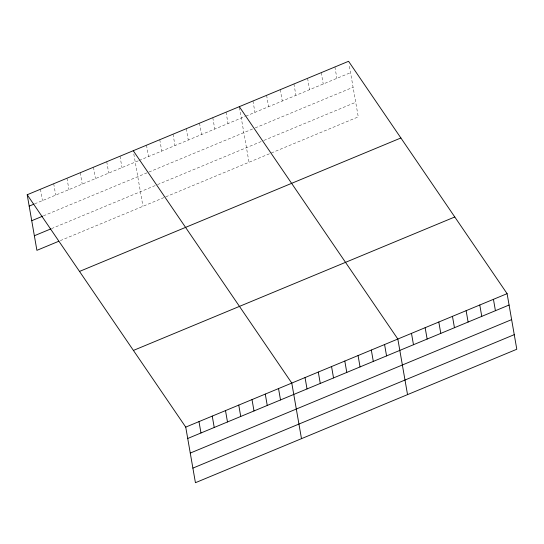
<?xml version="1.0" encoding="UTF-8"?>
<svg xmlns="http://www.w3.org/2000/svg" width="544" height="544" viewBox="0 0 544 544"><rect width="100%" height="100%" fill="white"/><g stroke="black" fill="none" stroke-linecap="round" stroke-linejoin="round"><path stroke-width="0.41" stroke-dasharray="2.72 2.04" d="M34.646 203.857L138.353 160.786M139.135 160.46L245.079 116.464M245.84 116.151L350.547 72.665M43.432 215.859L254.456 128.221M255.211 127.908L353.097 87.258M51.51 228.63L156.781 184.912M157.563 184.586L263.146 140.74M263.908 140.42L355.722 102.292M60.296 240.632L358.265 116.885L349.132 64.546M334.907 66.966L336.892 78.336M321.246 72.638L323.231 84.007M307.591 78.309L309.577 89.685M293.93 83.98L295.916 95.356M280.276 89.651L282.261 101.028M266.614 95.329L268.6 106.699M252.96 101L254.946 112.37M239.442 107.481L249.002 162.262M226.046 112.173L228.031 123.549M212.786 117.681L214.771 129.05M199.532 123.182L201.518 134.558M186.272 128.69L188.258 140.06M173.019 134.198L175.005 145.568M159.766 139.699L161.745 151.069M146.506 145.207L148.492 156.577M133.817 153.959L142.956 206.305M119.993 156.216L121.978 167.586M106.74 161.718L108.725 173.094M93.48 167.226L95.465 178.595M80.226 172.734L82.212 184.103M66.966 178.235L68.952 189.604M53.713 183.743L55.699 195.112M40.453 189.244L42.439 200.62"/><path stroke-width="0.82" d="M27.2 194.752L348.568 61.295L507.096 293.658L516.8 349.248L195.432 482.705L185.735 427.115L27.2 194.752L36.904 250.342L58.738 241.278M29.186 206.122L33.864 204.177M31.729 220.714L42.65 216.186M34.354 235.749L50.728 228.949M79.512 271.429L400.88 137.972M133.416 350.431L454.784 216.974M185.735 427.115L507.096 293.658M187.714 438.484L509.082 305.028M190.264 453.077L511.632 319.62M192.889 468.112L514.25 334.655M239.299 106.672L397.834 339.028L407.538 394.624M133.253 150.708L291.781 383.071L301.485 438.668M493.442 299.329L495.421 310.699M479.781 305L481.766 316.37M466.126 310.672L468.105 322.041M452.465 316.343L454.451 327.712M438.804 322.014L440.79 333.384M425.15 327.685L427.135 339.062M411.488 333.356L413.474 344.733M384.574 344.536L386.56 355.905M371.321 350.044L373.306 361.413M358.068 355.545L360.046 366.914M344.808 361.053L346.793 372.422M331.554 366.554L333.533 377.93M318.294 372.062L320.28 383.432M305.041 377.563L307.027 388.94M278.528 388.579L280.514 399.949M265.268 394.08L267.254 405.45M252.015 399.588L254 410.958M238.755 405.09L240.74 416.466M225.502 410.598L227.487 421.967M212.248 416.099L214.227 427.475M198.988 421.607L200.974 432.976"/></g></svg>
